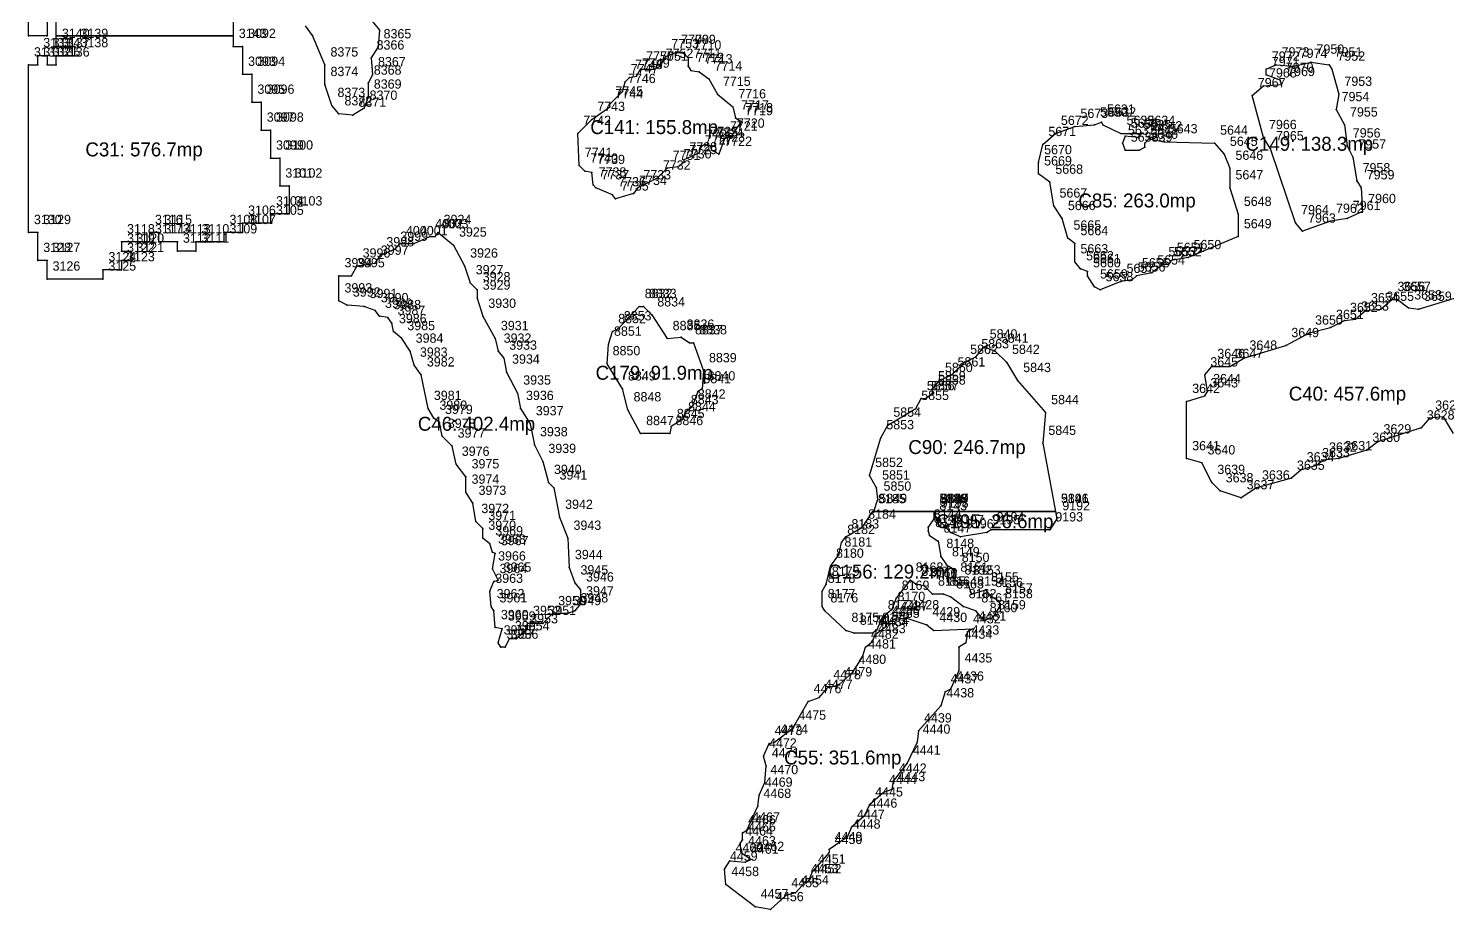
# Model space of a CAD drawing. Header units: metres. Extents: x 390529 to 391464, y 585067 to 585881.
# Drawn here: x 390551.5 to 390704, y 585370.9 to 585465.6 of the extents above; entities that cross this region are included whole.
import ezdxf
from ezdxf.enums import TextEntityAlignment as Align

# ---------------------------------------------------------------- set-up
doc = ezdxf.new("R2010")
doc.units = ezdxf.units.M
for name, color, linetype in [('1CC', 1, 'Continuous'), ('NUMERE_PCT', 2, 'Continuous'), ('TEXTE', 7, 'Continuous'), ('VARFURI', 4, 'Continuous')]:
    doc.layers.add(name, color=color, linetype=linetype)

msp = doc.modelspace()

# ---------------------------------------------------------------- linework, layer by layer
at = {"layer": '1CC', "color": 1}
for points in [[(390553.54, 585467.657), (390553.54, 585464.8), (390551.54, 585464.8), (390551.54, 585470.657)], [(390573.54, 585466.657), (390573.54, 585464.8), (390554.54, 585464.8), (390554.54, 585467.657)], [(390588.491, 585466.31), (390589.241, 585465.41), (390589.091, 585463.61), (390588.341, 585462.41), (390588.491, 585460.61), (390588.041, 585459.71), (390588.041, 585458.21), (390587.591, 585457.01), (390586.391, 585456.26), (390584.891, 585456.41), (390584.141, 585457.31), (390583.391, 585459.56), (390583.391, 585461.66), (390582.041, 585464.81), (390581.291, 585465.86)], [(390704.591, 585422.06), (390703.541, 585423.86), (390702.041, 585423.71), (390701.141, 585422.66), (390696.491, 585421.16), (390695.291, 585420.26), (390692.291, 585419.36), (390690.641, 585419.21), (390689.891, 585418.61), (390688.241, 585418.16), (390687.191, 585417.26), (390683.441, 585416.21), (390681.791, 585415.16), (390679.541, 585415.91), (390678.641, 585416.81), (390677.591, 585418.91), (390675.941, 585419.36), (390675.941, 585425.51), (390677.891, 585426.11), (390678.191, 585426.56), (390677.891, 585428.36), (390678.641, 585429.26), (390680.591, 585429.26), (390682.091, 585430.16), (390686.591, 585431.51), (390689.141, 585432.86), (390691.391, 585433.46), (390692.891, 585434.21), (390694.091, 585434.36), (390695.141, 585435.26), (390696.791, 585435.41), (390697.991, 585436.46), (390698.591, 585436.46), (390699.791, 585435.56), (390700.841, 585435.41), (390705.191, 585436.76)]]:
    msp.add_lwpolyline(points, dxfattribs=at)
for points in [[(390574.54, 585463.657), (390574.54, 585460.657), (390575.54, 585460.657), (390575.54, 585457.657), (390576.54, 585457.657), (390576.54, 585454.657), (390577.54, 585454.657), (390577.54, 585451.657), (390578.54, 585451.657), (390578.54, 585448.657), (390579.54, 585448.657), (390579.54, 585445.657), (390577.54, 585445.657), (390577.54, 585444.657), (390574.54, 585444.657), (390574.54, 585443.657), (390572.54, 585443.657), (390572.54, 585442.657), (390569.54, 585442.657), (390569.54, 585441.657), (390567.54, 585441.657), (390567.54, 585442.657), (390565.54, 585442.657), (390565.54, 585443.657), (390564.54, 585443.657), (390564.54, 585442.657), (390561.54, 585442.657), (390561.54, 585441.657), (390562.54, 585441.657), (390562.54, 585440.657), (390561.54, 585440.657), (390561.54, 585439.657), (390559.54, 585439.657), (390559.54, 585438.657), (390553.54, 585438.657), (390553.54, 585440.657), (390552.54, 585440.657), (390552.54, 585443.657), (390551.54, 585443.657), (390551.54, 585461.657), (390552.54, 585461.657), (390552.54, 585462.657), (390553.54, 585462.657), (390553.54, 585461.657), (390554.54, 585461.657), (390554.54, 585462.657), (390556.54, 585462.657), (390556.54, 585463.657), (390554.54, 585463.657), (390554.54, 585464.8), (390573.54, 585464.8), (390573.54, 585463.657), (390574.54, 585463.657)], [(390621.041, 585463.01), (390621.791, 585463.01), (390622.391, 585462.41), (390622.391, 585461.51), (390622.691, 585461.06), (390623.591, 585460.91), (390624.641, 585460.16), (390625.541, 585458.51), (390627.191, 585457.16), (390627.491, 585455.96), (390627.941, 585455.66), (390627.941, 585455.36), (390627.041, 585454.01), (390626.291, 585453.71), (390625.691, 585452.06), (390624.941, 585452.51), (390624.791, 585452.96), (390624.191, 585453.11), (390623.741, 585452.81), (390623.591, 585452.21), (390621.941, 585451.46), (390621.941, 585451.16), (390621.341, 585450.71), (390620.141, 585450.56), (390619.091, 585449.51), (390616.991, 585448.46), (390616.541, 585447.86), (390614.591, 585447.26), (390614.291, 585447.71), (390612.491, 585448.46), (390612.191, 585448.76), (390612.041, 585450.11), (390611.291, 585450.26), (390610.691, 585450.86), (390610.541, 585454.31), (390612.041, 585455.81), (390613.991, 585457.16), (390613.991, 585457.46), (390615.341, 585458.81), (390615.641, 585459.86), (390616.091, 585460.31), (390616.841, 585460.46), (390617.291, 585461.21), (390618.791, 585461.21), (390619.391, 585461.51), (390619.991, 585462.56), (390621.041, 585463.01)], [(390689.291, 585461.96), (390691.241, 585461.66), (390691.541, 585461.21), (390692.291, 585458.51), (390691.991, 585456.86), (390692.891, 585455.21), (390693.191, 585452.96), (390693.791, 585451.76), (390694.241, 585449.21), (390694.691, 585448.46), (390694.841, 585445.91), (390693.191, 585445.16), (390691.391, 585444.86), (390688.391, 585443.81), (390687.641, 585444.71), (390684.941, 585452.66), (390684.191, 585453.86), (390682.991, 585458.36), (390684.191, 585459.41), (390686.141, 585459.56), (390685.991, 585460.01), (390684.491, 585460.61), (390684.491, 585461.21), (390685.541, 585461.66), (390687.491, 585461.51), (390689.291, 585461.96)], [(390666.041, 585455.21), (390666.791, 585455.51), (390666.941, 585455.21), (390668.891, 585454.31), (390671.141, 585454.31), (390670.691, 585453.86), (390669.341, 585454.01), (390669.041, 585453.26), (390669.341, 585452.51), (390670.841, 585452.51), (390671.441, 585452.81), (390671.441, 585453.26), (390671.891, 585453.71), (390673.541, 585453.41), (390678.941, 585453.26), (390679.991, 585452.06), (390680.591, 585450.56), (390680.591, 585448.46), (390681.491, 585445.61), (390681.491, 585443.21), (390676.091, 585440.96), (390674.291, 585440.66), (390673.991, 585440.21), (390673.391, 585440.21), (390672.191, 585439.31), (390670.541, 585439.01), (390670.091, 585438.56), (390668.891, 585438.41), (390666.641, 585437.51), (390666.041, 585437.81), (390665.291, 585439.01), (390665.291, 585439.46), (390664.541, 585439.76), (390663.941, 585440.51), (390663.941, 585442.46), (390663.191, 585443.06), (390662.591, 585445.16), (390661.691, 585446.51), (390661.241, 585449.06), (390660.041, 585449.96), (390660.041, 585451.16), (390660.491, 585453.11), (390661.841, 585454.31), (390663.941, 585455.06), (390666.041, 585455.21)], [(390595.541, 585443.66), (390597.191, 585442.31), (390598.391, 585440.06), (390598.991, 585438.26), (390599.741, 585437.51), (390599.741, 585436.61), (390600.341, 585434.66), (390601.691, 585432.26), (390601.991, 585430.91), (390602.591, 585430.16), (390602.891, 585428.66), (390604.091, 585426.41), (390604.391, 585424.76), (390605.441, 585423.11), (390605.891, 585420.86), (390606.791, 585419.06), (390607.391, 585416.81), (390607.991, 585416.21), (390608.591, 585413.06), (390609.491, 585410.81), (390609.641, 585407.66), (390610.241, 585406.01), (390610.841, 585405.26), (390610.841, 585403.76), (390610.241, 585403.01), (390609.491, 585402.71), (390607.841, 585402.71), (390606.791, 585401.66), (390605.141, 585401.66), (390604.841, 585400.76), (390603.941, 585400.01), (390603.191, 585400.01), (390602.741, 585399.11), (390602.291, 585399.11), (390601.991, 585399.56), (390602.441, 585401.06), (390601.691, 585401.21), (390601.541, 585403.01), (390601.241, 585403.46), (390601.091, 585405.11), (390601.541, 585406.16), (390601.991, 585406.31), (390601.391, 585407.51), (390601.691, 585409.16), (390601.391, 585409.31), (390601.091, 585410.21), (390600.341, 585410.81), (390600.341, 585411.86), (390599.591, 585412.61), (390599.291, 585414.56), (390598.541, 585415.76), (390598.541, 585417.41), (390597.491, 585418.76), (390597.041, 585420.71), (390595.991, 585421.76), (390595.691, 585423.26), (390595.091, 585423.71), (390594.491, 585424.76), (390593.741, 585428.36), (390592.991, 585429.41), (390592.541, 585430.91), (390591.641, 585432.26), (390590.741, 585433.01), (390590.591, 585433.91), (390590.141, 585434.51), (390589.241, 585434.66), (390588.791, 585435.26), (390587.591, 585435.71), (390585.791, 585435.86), (390584.891, 585436.31), (390584.891, 585439.01), (390586.241, 585439.01), (390586.841, 585440.06), (390588.791, 585440.36), (390589.391, 585441.26), (390590.891, 585441.86), (390591.491, 585442.46), (390592.991, 585442.46), (390594.641, 585443.21), (390595.241, 585443.21), (390595.541, 585443.66)], [(390617.141, 585435.71), (390617.591, 585435.71), (390618.491, 585434.81), (390620.141, 585432.26), (390621.641, 585432.41), (390622.541, 585431.81), (390622.991, 585431.81), (390624.041, 585428.81), (390623.891, 585426.86), (390623.441, 585426.56), (390622.841, 585424.91), (390622.091, 585424.31), (390621.791, 585423.56), (390620.591, 585422.81), (390620.441, 585422.06), (390617.291, 585422.06), (390615.941, 585424.61), (390615.341, 585426.86), (390613.691, 585429.56), (390613.841, 585431.66), (390614.291, 585433.01), (390614.891, 585433.31), (390617.141, 585435.71)], [(390654.191, 585431.36), (390655.391, 585430.91), (390656.591, 585429.71), (390657.791, 585427.76), (390660.791, 585424.31), (390660.491, 585421.01), (390661.841, 585413.7), (390648.941, 585413.7), (390648.791, 585413.7), (390642.341, 585413.7), (390642.791, 585415.01), (390642.641, 585416.21), (390641.891, 585417.56), (390643.091, 585421.61), (390643.841, 585422.96), (390646.841, 585424.76), (390647.441, 585425.81), (390647.891, 585425.81), (390648.641, 585426.41), (390648.641, 585426.86), (390649.391, 585427.76), (390650.741, 585428.36), (390652.091, 585429.71), (390653.291, 585430.31), (390654.191, 585431.36)], [(390648.791, 585412.91), (390648.191, 585412.01), (390648.191, 585411.56), (390648.341, 585411.11), (390649.241, 585410.51), (390649.541, 585408.86), (390650.141, 585407.96), (390651.191, 585407.36), (390651.041, 585406.31), (390651.491, 585406.01), (390652.391, 585406.01), (390652.841, 585404.81), (390654.341, 585405.26), (390654.791, 585404.66), (390655.841, 585404.06), (390655.841, 585403.46), (390655.091, 585402.26), (390654.191, 585401.96), (390653.291, 585403.01), (390651.941, 585403.46), (390650.591, 585404.51), (390649.841, 585404.81), (390648.641, 585404.81), (390647.741, 585405.71), (390646.841, 585405.86), (390646.241, 585406.31), (390644.741, 585404.36), (390644.291, 585403.16), (390643.241, 585402.26), (390642.641, 585400.91), (390642.191, 585400.61), (390640.241, 585400.61), (390639.341, 585400.91), (390637.091, 585403.01), (390636.791, 585403.46), (390636.791, 585405.11), (390637.241, 585405.86), (390637.691, 585407.81), (390638.591, 585409.01), (390638.891, 585410.36), (390639.341, 585410.96), (390641.141, 585412.01), (390642.191, 585413.66), (390648.791, 585413.7), (390648.791, 585412.91)], [(390661.841, 585413.7), (390661.991, 585412.91), (390661.241, 585411.71), (390654.941, 585411.71), (390654.491, 585411.41), (390651.641, 585410.96), (390650.591, 585411.41), (390648.941, 585413.21), (390648.941, 585413.7), (390661.841, 585413.7)], [(390645.791, 585402.26), (390648.041, 585401.51), (390648.791, 585400.91), (390652.991, 585401.06), (390652.391, 585400.76), (390652.241, 585399.56), (390651.491, 585399.11), (390651.491, 585396.56), (390650.591, 585394.61), (390649.991, 585394.31), (390649.541, 585392.81), (390647.141, 585390.11), (390646.991, 585388.91), (390645.941, 585386.66), (390644.441, 585384.71), (390644.291, 585383.81), (390643.391, 585383.51), (390641.891, 585382.16), (390641.291, 585380.96), (390639.941, 585379.76), (390639.491, 585378.71), (390637.541, 585377.36), (390637.541, 585377.06), (390635.741, 585374.96), (390635.291, 585373.91), (390634.991, 585373.91), (390633.941, 585372.71), (390632.891, 585372.41), (390631.241, 585370.91), (390629.591, 585371.21), (390626.441, 585373.61), (390626.291, 585375.26), (390626.891, 585376.16), (390628.541, 585376.01), (390629.141, 585376.31), (390628.241, 585376.91), (390627.941, 585377.96), (390628.241, 585378.41), (390628.241, 585379.16), (390628.691, 585379.46), (390629.891, 585382.01), (390630.041, 585383.21), (390630.641, 585384.56), (390630.791, 585386.36), (390630.491, 585387.41), (390631.091, 585388.76), (390631.691, 585388.91), (390633.641, 585390.41), (390635.291, 585393.26), (390636.491, 585393.71), (390637.391, 585394.76), (390638.591, 585395.06), (390640.091, 585396.41), (390641.141, 585398.06), (390641.441, 585399.11), (390642.191, 585399.71), (390642.491, 585400.46), (390643.691, 585401.36), (390643.691, 585401.66), (390644.591, 585402.11), (390645.791, 585402.26)]]:
    msp.add_lwpolyline(points, close=True, dxfattribs=at)
at = {"layer": 'VARFURI', "color": 4}
for p in [(390551.54, 585464.8), (390553.54, 585464.8), (390554.54, 585464.8), (390554.54, 585464.8), (390573.54, 585464.8), (390573.54, 585464.8), (390582.041, 585464.81), (390589.241, 585465.41), (390554.54, 585463.657), (390556.54, 585463.657), (390573.54, 585463.657), (390574.54, 585463.657), (390589.091, 585463.61), (390621.041, 585463.01), (390621.791, 585463.01), (390551.54, 585461.657), (390552.54, 585462.657), (390552.54, 585461.657), (390553.54, 585462.657), (390553.54, 585461.657), (390554.54, 585462.657), (390554.54, 585461.657), (390556.54, 585462.657), (390583.391, 585461.66), (390588.341, 585462.41), (390619.391, 585461.51), (390619.991, 585462.56), (390622.391, 585462.41), (390622.391, 585461.51), (390685.541, 585461.66), (390687.491, 585461.51), (390689.291, 585461.96), (390691.241, 585461.66), (390574.54, 585460.657), (390575.54, 585460.657), (390588.491, 585460.61), (390615.641, 585459.86), (390616.091, 585460.31), (390616.841, 585460.46), (390617.291, 585461.21), (390618.791, 585461.21), (390622.691, 585461.06), (390623.591, 585460.91), (390624.641, 585460.16), (390684.491, 585461.21), (390684.491, 585460.61), (390685.991, 585460.01), (390691.541, 585461.21), (390583.391, 585459.56), (390588.041, 585459.71), (390588.041, 585458.21), (390615.341, 585458.81), (390625.541, 585458.51), (390682.991, 585458.36), (390684.191, 585459.41), (390686.141, 585459.56), (390692.291, 585458.51), (390575.54, 585457.657), (390576.54, 585457.657), (390584.141, 585457.31), (390587.591, 585457.01), (390613.991, 585457.46), (390613.991, 585457.16), (390627.191, 585457.16), (390691.991, 585456.86), (390584.891, 585456.41), (390586.391, 585456.26), (390612.041, 585455.81), (390627.491, 585455.96), (390627.941, 585455.66), (390627.941, 585455.36), (390666.041, 585455.21), (390666.791, 585455.51), (390666.941, 585455.21), (390692.891, 585455.21), (390576.54, 585454.657), (390577.54, 585454.657), (390610.541, 585454.31), (390626.291, 585453.71), (390627.041, 585454.01), (390661.841, 585454.31), (390663.941, 585455.06), (390668.891, 585454.31), (390669.341, 585454.01), (390670.691, 585453.86), (390671.141, 585454.31), (390671.891, 585453.71), (390684.191, 585453.86), (390623.591, 585452.21), (390623.741, 585452.81), (390624.191, 585453.11), (390624.791, 585452.96), (390624.941, 585452.51), (390660.491, 585453.11), (390669.041, 585453.26), (390669.341, 585452.51), (390670.841, 585452.51), (390671.441, 585453.26), (390671.441, 585452.81), (390673.541, 585453.41), (390678.941, 585453.26), (390684.941, 585452.66), (390693.191, 585452.96), (390577.54, 585451.657), (390578.54, 585451.657), (390610.691, 585450.86), (390621.341, 585450.71), (390621.941, 585451.46), (390621.941, 585451.16), (390625.691, 585452.06), (390660.041, 585451.16), (390679.991, 585452.06), (390693.791, 585451.76), (390611.291, 585450.26), (390612.041, 585450.11), (390619.091, 585449.51), (390620.141, 585450.56), (390660.041, 585449.96), (390661.241, 585449.06), (390680.591, 585450.56), (390694.241, 585449.21), (390578.54, 585448.657), (390579.54, 585448.657), (390612.191, 585448.76), (390612.491, 585448.46), (390614.291, 585447.71), (390616.541, 585447.86), (390616.991, 585448.46), (390680.591, 585448.46), (390694.691, 585448.46), (390614.591, 585447.26), (390661.691, 585446.51), (390574.54, 585444.657), (390577.54, 585445.657), (390577.54, 585444.657), (390579.54, 585445.657), (390662.591, 585445.16), (390681.491, 585445.61), (390687.641, 585444.71), (390691.391, 585444.86), (390693.191, 585445.16), (390694.841, 585445.91), (390551.54, 585443.657), (390552.54, 585443.657), (390564.54, 585443.657), (390565.54, 585443.657), (390572.54, 585443.657), (390574.54, 585443.657), (390594.641, 585443.21), (390595.241, 585443.21), (390595.541, 585443.66), (390663.191, 585443.06), (390681.491, 585443.21), (390688.391, 585443.81), (390561.54, 585442.657), (390561.54, 585441.657), (390562.54, 585441.657), (390564.54, 585442.657), (390565.54, 585442.657), (390567.54, 585442.657), (390567.54, 585441.657), (390569.54, 585442.657), (390569.54, 585441.657), (390572.54, 585442.657), (390590.891, 585441.86), (390591.491, 585442.46), (390592.991, 585442.46), (390597.191, 585442.31), (390663.941, 585442.46), (390552.54, 585440.657), (390553.54, 585440.657), (390561.54, 585440.657), (390562.54, 585440.657), (390586.841, 585440.06), (390588.791, 585440.36), (390589.391, 585441.26), (390598.391, 585440.06), (390663.941, 585440.51), (390673.391, 585440.21), (390673.991, 585440.21), (390674.291, 585440.66), (390676.091, 585440.96), (390553.54, 585438.657), (390559.54, 585439.657), (390559.54, 585438.657), (390561.54, 585439.657), (390584.891, 585439.01), (390586.241, 585439.01), (390664.541, 585439.76), (390665.291, 585439.46), (390665.291, 585439.01), (390668.891, 585438.41), (390670.091, 585438.56), (390670.541, 585439.01), (390672.191, 585439.31), (390598.991, 585438.26), (390599.741, 585437.51), (390666.041, 585437.81), (390666.641, 585437.51), (390584.891, 585436.31), (390585.791, 585435.86), (390587.591, 585435.71), (390599.741, 585436.61), (390617.141, 585435.71), (390617.591, 585435.71), (390696.791, 585435.41), (390697.991, 585436.46), (390698.591, 585436.46), (390699.791, 585435.56), (390700.841, 585435.41), (390588.791, 585435.26), (390589.241, 585434.66), (390590.141, 585434.51), (390590.591, 585433.91), (390600.341, 585434.66), (390618.491, 585434.81), (390692.891, 585434.21), (390694.091, 585434.36), (390695.141, 585435.26), (390590.741, 585433.01), (390614.291, 585433.01), (390614.891, 585433.31), (390621.641, 585432.41), (390689.141, 585432.86), (390691.391, 585433.46), (390591.641, 585432.26), (390592.541, 585430.91), (390601.691, 585432.26), (390601.991, 585430.91), (390613.841, 585431.66), (390620.141, 585432.26), (390622.541, 585431.81), (390622.991, 585431.81), (390654.191, 585431.36), (390655.391, 585430.91), (390686.591, 585431.51), (390592.991, 585429.41), (390602.591, 585430.16), (390613.691, 585429.56), (390652.091, 585429.71), (390653.291, 585430.31), (390656.591, 585429.71), (390678.641, 585429.26), (390680.591, 585429.26), (390682.091, 585430.16), (390593.741, 585428.36), (390602.891, 585428.66), (390624.041, 585428.81), (390649.391, 585427.76), (390650.741, 585428.36), (390657.791, 585427.76), (390677.891, 585428.36), (390604.091, 585426.41), (390615.341, 585426.86), (390623.441, 585426.56), (390623.891, 585426.86), (390648.641, 585426.86), (390648.641, 585426.41), (390678.191, 585426.56), (390594.491, 585424.76), (390604.391, 585424.76), (390622.841, 585424.91), (390646.841, 585424.76), (390647.441, 585425.81), (390647.891, 585425.81), (390675.941, 585425.51), (390677.891, 585426.11), (390595.091, 585423.71), (390595.691, 585423.26), (390615.941, 585424.61), (390621.791, 585423.56), (390622.091, 585424.31), (390660.791, 585424.31), (390702.041, 585423.71), (390703.541, 585423.86), (390595.991, 585421.76), (390605.441, 585423.11), (390617.291, 585422.06), (390620.441, 585422.06), (390620.591, 585422.81), (390643.841, 585422.96), (390701.141, 585422.66), (390597.041, 585420.71), (390605.891, 585420.86), (390643.091, 585421.61), (390660.491, 585421.01), (390695.291, 585420.26), (390696.491, 585421.16), (390597.491, 585418.76), (390606.791, 585419.06), (390675.941, 585419.36), (390677.591, 585418.91), (390689.891, 585418.61), (390690.641, 585419.21), (390692.291, 585419.36), (390598.541, 585417.41), (390641.891, 585417.56), (390687.191, 585417.26), (390688.241, 585418.16), (390598.541, 585415.76), (390607.391, 585416.81), (390607.991, 585416.21), (390642.641, 585416.21), (390678.641, 585416.81), (390679.541, 585415.91), (390683.441, 585416.21), (390599.291, 585414.56), (390642.791, 585415.01), (390681.791, 585415.16), (390599.591, 585412.61), (390608.591, 585413.06), (390642.191, 585413.66), (390642.341, 585413.7), (390648.791, 585413.7), (390648.791, 585413.7), (390648.791, 585412.91), (390648.941, 585413.7), (390648.941, 585413.7), (390648.941, 585413.21), (390661.841, 585413.7), (390661.841, 585413.7), (390661.991, 585412.91), (390600.341, 585411.86), (390639.341, 585410.96), (390641.141, 585412.01), (390648.191, 585412.01), (390648.191, 585411.56), (390648.341, 585411.11), (390650.591, 585411.41), (390651.641, 585410.96), (390654.491, 585411.41), (390654.941, 585411.71), (390661.241, 585411.71), (390600.341, 585410.81), (390601.091, 585410.21), (390609.491, 585410.81), (390638.891, 585410.36), (390649.241, 585410.51), (390601.391, 585409.31), (390601.691, 585409.16), (390638.591, 585409.01), (390649.541, 585408.86), (390650.141, 585407.96), (390601.391, 585407.51), (390609.641, 585407.66), (390637.691, 585407.81), (390651.191, 585407.36), (390601.091, 585405.11), (390601.541, 585406.16), (390601.991, 585406.31), (390610.241, 585406.01), (390610.841, 585405.26), (390636.791, 585405.11), (390637.241, 585405.86), (390646.241, 585406.31), (390646.841, 585405.86), (390647.741, 585405.71), (390651.041, 585406.31), (390651.491, 585406.01), (390652.391, 585406.01), (390654.341, 585405.26), (390601.241, 585403.46), (390610.841, 585403.76), (390636.791, 585403.46), (390644.741, 585404.36), (390648.641, 585404.81), (390649.841, 585404.81), (390650.591, 585404.51), (390651.941, 585403.46), (390652.841, 585404.81), (390654.791, 585404.66), (390655.841, 585404.06), (390655.841, 585403.46), (390601.541, 585403.01), (390607.841, 585402.71), (390609.491, 585402.71), (390610.241, 585403.01), (390637.091, 585403.01), (390643.241, 585402.26), (390644.291, 585403.16), (390644.591, 585402.11), (390645.791, 585402.26), (390653.291, 585403.01), (390654.191, 585401.96), (390655.091, 585402.26), (390601.691, 585401.21), (390602.441, 585401.06), (390604.841, 585400.76), (390605.141, 585401.66), (390606.791, 585401.66), (390639.341, 585400.91), (390640.241, 585400.61), (390642.191, 585400.61), (390642.491, 585400.46), (390642.641, 585400.91), (390643.691, 585401.66), (390643.691, 585401.36), (390648.041, 585401.51), (390648.791, 585400.91), (390652.391, 585400.76), (390652.991, 585401.06), (390601.991, 585399.56), (390602.291, 585399.11), (390602.741, 585399.11), (390603.191, 585400.01), (390603.941, 585400.01), (390641.441, 585399.11), (390642.191, 585399.71), (390651.491, 585399.11), (390652.241, 585399.56), (390641.141, 585398.06), (390640.091, 585396.41), (390651.491, 585396.56), (390637.391, 585394.76), (390638.591, 585395.06), (390649.991, 585394.31), (390650.591, 585394.61), (390635.291, 585393.26), (390636.491, 585393.71), (390649.541, 585392.81), (390633.641, 585390.41), (390647.141, 585390.11), (390631.091, 585388.76), (390631.691, 585388.91), (390646.991, 585388.91), (390630.491, 585387.41), (390645.941, 585386.66), (390630.791, 585386.36), (390630.641, 585384.56), (390643.391, 585383.51), (390644.291, 585383.81), (390644.441, 585384.71), (390629.891, 585382.01), (390630.041, 585383.21), (390641.891, 585382.16), (390641.291, 585380.96), (390628.241, 585379.16), (390628.691, 585379.46), (390639.941, 585379.76), (390627.941, 585377.96), (390628.241, 585378.41), (390639.491, 585378.71), (390626.891, 585376.16), (390628.241, 585376.91), (390628.541, 585376.01), (390629.141, 585376.31), (390637.541, 585377.36), (390637.541, 585377.06), (390626.291, 585375.26), (390635.741, 585374.96), (390626.441, 585373.61), (390634.991, 585373.91), (390635.291, 585373.91), (390632.891, 585372.41), (390633.941, 585372.71), (390629.591, 585371.21), (390631.241, 585370.91)]:
    msp.add_point(p, dxfattribs=at)

# ---------------------------------------------------------------- texts
at = {"layer": 'NUMERE_PCT', "color": 2}
for s, p in [('3133', (390553.14, 585463.257)), ('3134', (390554.14, 585463.257)), ('3140', (390555.14, 585464.257)), ('3137', (390555.14, 585463.257)), ('3139', (390557.14, 585464.257)), ('3138', (390557.14, 585463.257)), ('3143', (390574.14, 585464.257)), ('3092', (390575.14, 585464.257)), ('8366', (390588.941, 585463.01)), ('8365', (390589.691, 585464.21)), ('7753', (390620.591, 585463.16)), ('7708', (390621.641, 585463.61)), ('7709', (390622.391, 585463.61)), ('7710', (390622.991, 585463.01)), ('3131', (390552.14, 585462.257)), ('3132', (390553.14, 585462.257)), ('3135', (390554.14, 585462.257)), ('3136', (390555.14, 585462.257)), ('8375', (390583.991, 585462.26)), ('7750', (390617.891, 585461.81)), ('7751', (390619.391, 585461.81)), ('7752', (390619.991, 585462.11)), ('7711', (390622.991, 585462.11)), ('7712', (390623.291, 585461.66)), ('7713', (390624.191, 585461.51)), ('7972', (390685.091, 585461.81)), ('7973', (390686.141, 585462.26)), ('7974', (390688.091, 585462.11)), ('7950', (390689.891, 585462.56)), ('7951', (390691.841, 585462.26)), ('7952', (390692.141, 585461.81)), ('3093', (390575.14, 585461.257)), ('3094', (390576.14, 585461.257)), ('8374', (390583.991, 585460.16)), ('8368', (390588.641, 585460.31)), ('8367', (390589.091, 585461.21)), ('7747', (390616.241, 585460.46)), ('7748', (390616.691, 585460.91)), ('7749', (390617.441, 585461.06)), ('7714', (390625.241, 585460.76)), ('7968', (390684.791, 585460.01)), ('7971', (390685.091, 585461.21)), ('7970', (390686.591, 585460.61)), ('7969', (390686.741, 585460.16)), ('8369', (390588.641, 585458.81)), ('7746', (390615.941, 585459.41)), ('7715', (390626.141, 585459.11)), ('7967', (390683.591, 585458.96)), ('7953', (390692.891, 585459.11)), ('3095', (390576.14, 585458.257)), ('3096', (390577.14, 585458.257)), ('8373', (390584.741, 585457.91)), ('8372', (390585.491, 585457.01)), ('8370', (390588.191, 585457.61)), ('7745', (390614.591, 585458.06)), ('7744', (390614.591, 585457.76)), ('7716', (390627.791, 585457.76)), ('7954', (390692.591, 585457.46)), ('8371', (390586.991, 585456.86)), ('7743', (390612.641, 585456.41)), ('7717', (390628.091, 585456.56)), ('7718', (390628.541, 585456.26)), ('7719', (390628.541, 585455.96)), ('5673', (390664.541, 585455.66)), ('5630', (390666.641, 585455.81)), ('5631', (390667.391, 585456.11)), ('5632', (390667.541, 585455.81)), ('7955', (390693.491, 585455.81)), ('3097', (390577.14, 585455.257)), ('3098', (390578.14, 585455.257)), ('7742', (390611.141, 585454.91)), ('7721', (390626.891, 585454.31)), ('7720', (390627.641, 585454.61)), ('5672', (390662.441, 585454.91)), ('5633', (390669.491, 585454.91)), ('5637', (390669.641, 585453.86)), ('5636', (390669.941, 585454.61)), ('5635', (390671.291, 585454.46)), ('5634', (390671.741, 585454.91)), ('5641', (390672.041, 585453.86)), ('5642', (390672.491, 585454.31)), ('5643', (390674.141, 585454.01)), ('5644', (390679.541, 585453.86)), ('7966', (390684.791, 585454.46)), ('7727', (390624.191, 585452.81)), ('7726', (390624.341, 585453.41)), ('7725', (390624.791, 585453.71)), ('7724', (390625.391, 585453.56)), ('7723', (390625.541, 585453.11)), ('7722', (390626.291, 585452.66)), ('5671', (390661.091, 585453.71)), ('5638', (390669.941, 585453.11)), ('5639', (390671.441, 585453.11)), ('5640', (390672.041, 585453.41)), ('5645', (390680.591, 585452.66)), ('7965', (390685.541, 585453.26)), ('7956', (390693.791, 585453.56)), ('7957', (390694.391, 585452.36)), ('3099', (390578.14, 585452.257)), ('3100', (390579.14, 585452.257)), ('7741', (390611.291, 585451.46)), ('7740', (390611.891, 585450.86)), ('7731', (390620.741, 585451.16)), ('7730', (390621.941, 585451.31)), ('7728', (390622.541, 585452.06)), ('7729', (390622.541, 585451.76)), ('5670', (390660.641, 585451.76)), ('5646', (390681.191, 585451.16)), ('7739', (390612.641, 585450.71)), ('7738', (390612.791, 585449.36)), ('7732', (390619.691, 585450.11)), ('5669', (390660.641, 585450.56)), ('5668', (390661.841, 585449.66)), ('7958', (390694.841, 585449.81)), ('3101', (390579.14, 585449.257)), ('3102', (390580.14, 585449.257)), ('7737', (390613.091, 585449.06)), ('7736', (390614.891, 585448.31)), ('7735', (390615.191, 585447.86)), ('7734', (390617.141, 585448.46)), ('7733', (390617.591, 585449.06)), ('5647', (390681.191, 585449.06)), ('7959', (390695.291, 585449.06)), ('3104', (390578.14, 585446.257)), ('3103', (390580.14, 585446.257)), ('5667', (390662.291, 585447.11)), ('7960', (390695.441, 585446.51)), ('3106', (390575.14, 585445.257)), ('3105', (390578.14, 585445.257)), ('5666', (390663.191, 585445.76)), ('5648', (390682.091, 585446.21)), ('7964', (390688.241, 585445.31)), ('7962', (390691.991, 585445.46)), ('7961', (390693.791, 585445.76)), ('3130', (390552.14, 585444.257)), ('3129', (390553.14, 585444.257)), ('3118', (390562.14, 585443.257)), ('3116', (390565.14, 585444.257)), ('3117', (390565.14, 585443.257)), ('3115', (390566.14, 585444.257)), ('3114', (390566.14, 585443.257)), ('3113', (390568.14, 585443.257)), ('3110', (390570.14, 585443.257)), ('3108', (390573.14, 585444.257)), ('3109', (390573.14, 585443.257)), ('3107', (390575.14, 585444.257)), ('4002', (390595.241, 585443.81)), ('4003', (390595.841, 585443.81)), ('3924', (390596.141, 585444.26)), ('5665', (390663.791, 585443.66)), ('5649', (390682.091, 585443.81)), ('7963', (390688.991, 585444.41)), ('3119', (390562.14, 585442.257)), ('3120', (390563.14, 585442.257)), ('3112', (390568.14, 585442.257)), ('3111', (390570.14, 585442.257)), ('3998', (390589.991, 585441.86)), ('3999', (390591.491, 585442.46)), ('4000', (390592.091, 585443.06)), ('4001', (390593.591, 585443.06)), ('3925', (390597.791, 585442.91)), ('5664', (390664.541, 585443.06)), ('3128', (390553.14, 585441.257)), ('3127', (390554.14, 585441.257)), ('3124', (390560.14, 585440.257)), ('3122', (390562.14, 585441.257)), ('3123', (390562.14, 585440.257)), ('3121', (390563.14, 585441.257)), ('3996', (390587.441, 585440.66)), ('3997', (390589.391, 585440.96)), ('3926', (390598.991, 585440.66)), ('5663', (390664.541, 585441.11)), ('5662', (390665.141, 585440.36)), ('5653', (390673.991, 585440.81)), ('5652', (390674.591, 585440.81)), ('5651', (390674.891, 585441.26)), ('5650', (390676.691, 585441.56)), ('3126', (390554.14, 585439.257)), ('3125', (390560.14, 585439.257)), ('3994', (390585.491, 585439.61)), ('3995', (390586.841, 585439.61)), ('3927', (390599.591, 585438.86)), ('5661', (390665.891, 585440.06)), ('5660', (390665.891, 585439.61)), ('5657', (390669.491, 585439.01)), ('5656', (390670.691, 585439.16)), ('5655', (390671.141, 585439.61)), ('5654', (390672.791, 585439.91)), ('3928', (390600.341, 585438.11)), ('3929', (390600.341, 585437.21)), ('5659', (390666.641, 585438.41)), ('5658', (390667.241, 585438.11)), ('3993', (390585.491, 585436.91)), ('3992', (390586.391, 585436.46)), ('3991', (390588.191, 585436.31)), ('3990', (390589.391, 585435.86)), ('8832', (390617.741, 585436.31)), ('8833', (390618.191, 585436.31)), ('3654', (390695.741, 585435.86)), ('3655', (390697.391, 585436.01)), ('3656', (390698.591, 585437.06)), ('3657', (390699.191, 585437.06)), ('3658', (390700.391, 585436.16)), ('3659', (390701.441, 585436.01)), ('3989', (390589.841, 585435.26)), ('3988', (390590.741, 585435.11)), ('3987', (390591.191, 585434.51)), ('3930', (390600.941, 585435.26)), ('8834', (390619.091, 585435.41)), ('3651', (390691.991, 585434.06)), ('3652', (390693.491, 585434.81)), ('3653', (390694.691, 585434.96)), ('3986', (390591.341, 585433.61)), ('3985', (390592.241, 585432.86)), ('3931', (390602.291, 585432.86)), ('8852', (390614.891, 585433.61)), ('8853', (390615.491, 585433.91)), ('8835', (390620.741, 585432.86)), ('8836', (390622.241, 585433.01)), ('3650', (390689.741, 585433.46)), ('3984', (390593.141, 585431.51)), ('3932', (390602.591, 585431.51)), ('8851', (390614.441, 585432.26)), ('8837', (390623.141, 585432.41)), ('8838', (390623.591, 585432.41)), ('5840', (390654.791, 585431.96)), ('5841', (390655.991, 585431.51)), ('3649', (390687.191, 585432.11)), ('3983', (390593.591, 585430.01)), ('3933', (390603.191, 585430.76)), ('8850', (390614.291, 585430.16)), ('5862', (390652.691, 585430.31)), ('5863', (390653.891, 585430.91)), ('5842', (390657.191, 585430.31)), ('3646', (390679.241, 585429.86)), ('3647', (390681.191, 585429.86)), ('3648', (390682.691, 585430.76)), ('3982', (390594.341, 585428.96)), ('3934', (390603.491, 585429.26)), ('8839', (390624.641, 585429.41)), ('5860', (390649.991, 585428.36)), ('5861', (390651.341, 585428.96)), ('5843', (390658.391, 585428.36)), ('3645', (390678.491, 585428.96)), ('3935', (390604.691, 585427.01)), ('8849', (390615.941, 585427.46)), ('8841', (390624.041, 585427.16)), ('8840', (390624.491, 585427.46)), ('5856', (390648.041, 585426.41)), ('5857', (390648.491, 585426.41)), ('5859', (390649.241, 585427.46)), ('5858', (390649.241, 585427.01)), ('3643', (390678.491, 585426.71)), ('3644', (390678.791, 585427.16)), ('3981', (390595.091, 585425.36)), ('3936', (390604.991, 585425.36)), ('8848', (390616.541, 585425.21)), ('8843', (390622.691, 585424.91)), ('8842', (390623.441, 585425.51)), ('5855', (390647.441, 585425.36)), ('5844', (390661.391, 585424.91)), ('3642', (390676.541, 585426.11)), ('3980', (390595.691, 585424.31)), ('3979', (390596.291, 585423.86)), ('3937', (390606.041, 585423.71)), ('8845', (390621.191, 585423.41)), ('8844', (390622.391, 585424.16)), ('5854', (390644.441, 585423.56)), ('3627', (390702.641, 585424.31)), ('3978', (390596.591, 585422.36)), ('8847', (390617.891, 585422.66)), ('8846', (390621.041, 585422.66)), ('5853', (390643.691, 585422.21)), ('3628', (390701.741, 585423.26)), ('3977', (390597.641, 585421.31)), ('3938', (390606.491, 585421.46)), ('5845', (390661.091, 585421.61)), ('3630', (390695.891, 585420.86)), ('3629', (390697.091, 585421.76)), ('3976', (390598.091, 585419.36)), ('3939', (390607.391, 585419.66)), ('3641', (390676.541, 585419.96)), ('3640', (390678.191, 585419.51)), ('3633', (390690.491, 585419.21)), ('3632', (390691.241, 585419.81)), ('3631', (390692.891, 585419.96)), ('3975', (390599.141, 585418.01)), ('3940', (390607.991, 585417.41)), ('5852', (390642.491, 585418.16)), ('3639', (390679.241, 585417.41)), ('3635', (390687.791, 585417.86)), ('3634', (390688.841, 585418.76)), ('3974', (390599.141, 585416.36)), ('3941', (390608.591, 585416.81)), ('5851', (390643.241, 585416.81)), ('3638', (390680.141, 585416.51)), ('3637', (390682.391, 585415.76)), ('3636', (390684.041, 585416.81)), ('3973', (390599.891, 585415.16)), ('8185', (390642.791, 585414.26)), ('5849', (390642.941, 585414.3)), ('5850', (390643.391, 585415.61)), ('5848', (390649.391, 585414.3)), ('8186', (390649.391, 585414.3)), ('5847', (390649.541, 585414.3)), ('9199', (390649.541, 585414.3)), ('5846', (390662.441, 585414.3)), ('9191', (390662.441, 585414.3)), ('3972', (390600.191, 585413.21)), ('3942', (390609.191, 585413.66)), ('8143', (390649.391, 585413.51)), ('9198', (390649.541, 585413.81)), ('9192', (390662.591, 585413.51)), ('3971', (390600.941, 585412.46)), ('3970', (390600.941, 585411.41)), ('3943', (390610.091, 585411.41)), ('8183', (390639.941, 585411.56)), ('8184', (390641.741, 585412.61)), ('8144', (390648.791, 585412.61)), ('8145', (390648.791, 585412.16)), ('8146', (390648.941, 585411.71)), ('9197', (390651.191, 585412.01)), ('9196', (390652.241, 585411.56)), ('9195', (390655.091, 585412.01)), ('9194', (390655.541, 585412.31)), ('9193', (390661.841, 585412.31)), ('3969', (390601.691, 585410.81)), ('3968', (390601.991, 585409.91)), ('3967', (390602.291, 585409.76)), ('8182', (390639.491, 585410.96)), ('8147', (390649.841, 585411.11)), ('3966', (390601.991, 585408.11)), ('3944', (390610.241, 585408.26)), ('8180', (390638.291, 585408.41)), ('8181', (390639.191, 585409.61)), ('8148', (390650.141, 585409.46)), ('8149', (390650.741, 585408.56)), ('3964', (390602.141, 585406.76)), ('3965', (390602.591, 585406.91)), ('3945', (390610.841, 585406.61)), ('8168', (390646.841, 585406.91)), ('8151', (390651.641, 585406.91)), ('8150', (390651.791, 585407.96)), ('8152', (390652.091, 585406.61)), ('8153', (390652.991, 585406.61)), ('3963', (390601.691, 585405.71)), ('3946', (390611.441, 585405.86)), ('8178', (390637.391, 585405.71)), ('8179', (390637.841, 585406.46)), ('8167', (390647.441, 585406.46)), ('8166', (390648.341, 585406.31)), ('8165', (390649.241, 585405.41)), ('8164', (390650.441, 585405.41)), ('8163', (390651.191, 585405.11)), ('8154', (390653.441, 585405.41)), ('8155', (390654.941, 585405.86)), ('8156', (390655.391, 585405.26)), ('3962', (390601.841, 585404.06)), ('3961', (390602.141, 585403.61)), ('3948', (390610.841, 585403.61)), ('3947', (390611.441, 585404.36)), ('8177', (390637.391, 585404.06)), ('8176', (390637.691, 585403.61)), ('8170', (390644.891, 585403.76)), ('8169', (390645.341, 585404.96)), ('8162', (390652.541, 585404.06)), ('8161', (390653.891, 585403.61)), ('8157', (390656.441, 585404.66)), ('8158', (390656.441, 585404.06)), ('3952', (390605.741, 585402.26)), ('3951', (390607.391, 585402.26)), ('3950', (390608.441, 585403.31)), ('3949', (390610.091, 585403.31)), ('8171', (390643.841, 585402.86)), ('4486', (390644.291, 585402.26)), ('4487', (390645.191, 585402.71)), ('4428', (390646.391, 585402.86)), ('4429', (390648.641, 585402.11)), ('8160', (390654.791, 585402.56)), ('8159', (390655.691, 585402.86)), ('3960', (390602.291, 585401.81)), ('3959', (390603.041, 585401.66)), ('3955', (390603.791, 585400.61)), ('3954', (390604.541, 585400.61)), ('3953', (390605.441, 585401.36)), ('8175', (390639.941, 585401.51)), ('8174', (390640.841, 585401.21)), ('8173', (390642.791, 585401.21)), ('4484', (390643.091, 585401.06)), ('8172', (390643.241, 585401.51)), ('4485', (390644.291, 585401.96)), ('4430', (390649.391, 585401.51)), ('4432', (390652.991, 585401.36)), ('4431', (390653.591, 585401.66)), ('3958', (390602.591, 585400.16)), ('3957', (390602.891, 585399.71)), ('3956', (390603.341, 585399.71)), ('4482', (390642.041, 585399.71)), ('4483', (390642.791, 585400.31)), ('4434', (390652.091, 585399.71)), ('4433', (390652.841, 585400.16)), ('4481', (390641.741, 585398.66)), ('4480', (390640.691, 585397.01)), ('4435', (390652.091, 585397.16)), ('4478', (390637.991, 585395.36)), ('4479', (390639.191, 585395.66)), ('4437', (390650.591, 585394.91)), ('4436', (390651.191, 585395.21)), ('4476', (390635.891, 585393.86)), ('4477', (390637.091, 585394.31)), ('4438', (390650.141, 585393.41)), ('4475', (390634.241, 585391.01)), ('4439', (390647.741, 585390.71)), ('4473', (390631.691, 585389.36)), ('4474', (390632.291, 585389.51)), ('4440', (390647.591, 585389.51)), ('4472', (390631.091, 585388.01)), ('4471', (390631.391, 585386.96)), ('4441', (390646.541, 585387.26)), ('4442', (390645.041, 585385.31)), ('4469', (390630.641, 585383.81)), ('4470', (390631.241, 585385.16)), ('4444', (390643.991, 585384.11)), ('4443', (390644.891, 585384.41)), ('4468', (390630.491, 585382.61)), ('4445', (390642.491, 585382.76)), ('4446', (390641.891, 585381.56)), ('4466', (390628.841, 585379.76)), ('4467', (390629.291, 585380.06)), ('4448', (390640.091, 585379.31)), ('4447', (390640.541, 585380.36)), ('4464', (390628.541, 585378.56)), ('4465', (390628.841, 585379.01)), ('4449', (390638.141, 585377.96)), ('4450', (390638.141, 585377.66)), ('4460', (390627.491, 585376.76)), ('4463', (390628.841, 585377.51)), ('4461', (390629.141, 585376.61)), ('4462', (390629.741, 585376.91)), ('4459', (390626.891, 585375.86)), ('4451', (390636.341, 585375.56)), ('4458', (390627.041, 585374.21)), ('4454', (390634.541, 585373.31)), ('4453', (390635.591, 585374.51)), ('4452', (390635.891, 585374.51)), ('4457', (390630.191, 585371.81)), ('4455', (390633.491, 585373.01)), ('4456', (390631.841, 585371.51))]:
    msp.add_text(s, height=1, dxfattribs=at).set_placement(p, align=Align.BOTTOM_LEFT)
at = {"layer": 'TEXTE', "color": 7}
for s, p in [('C141: 155.8mp', (390618.752, 585454.98)), ('C149: 138.3mp', (390689.124, 585453.186)), ('C31: 576.7mp', (390563.964, 585452.584)), ('C85: 263.0mp', (390670.618, 585447.095)), ('C179: 91.9mp', (390618.764, 585428.589)), ('C40: 457.6mp', (390693.217, 585426.345)), ('C46: 402.4mp', (390599.673, 585423.107)), ('C90: 246.7mp', (390652.356, 585420.607)), ('C195: 26.6mp', (390655.335, 585412.63)), ('C156: 129.2mp', (390644.281, 585407.223)), ('C55: 351.6mp', (390639.012, 585387.253))]:
    msp.add_text(s, height=1.5, dxfattribs=at).set_placement(p, align=Align.MIDDLE_CENTER)

doc.saveas('drawing.dxf')
